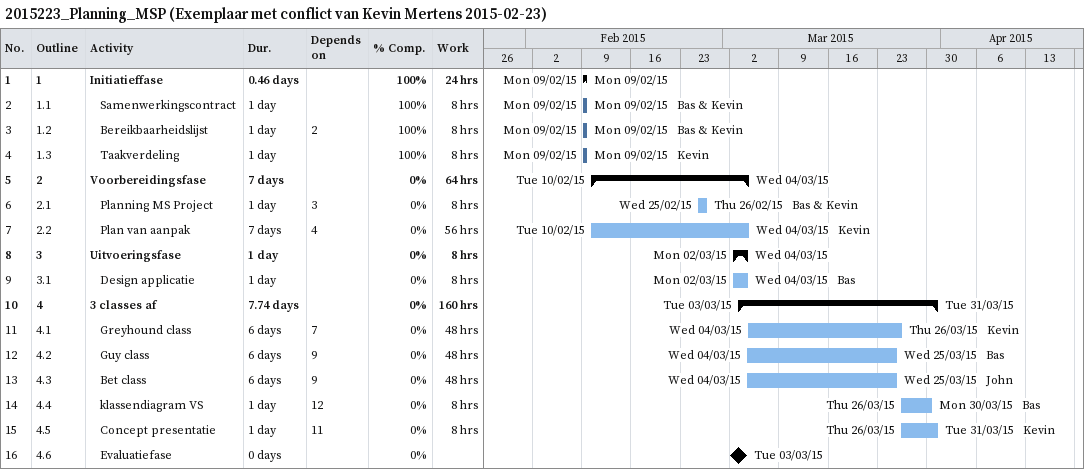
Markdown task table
2015223_Planning_MSP (Exemplaar met conflict van Kevin Mertens 2015-02-23)

| ID | WBS | Task | Duration | Start | Finish | Predecessors | Resources | % complete | Work (h) |
|---|---|---|---|---|---|---|---|---|---|
| 1 | 1 | **Initiatieffase** | 0.46d | 2015-02-09 | 2015-02-09 |  |  | 100 | 24 |
| 2 | 1.1 | Samenwerkingscontract | 1d | 2015-02-09 | 2015-02-09 |  | Bas & Kevin | 100 | 8 |
| 3 | 1.2 | Bereikbaarheidslijst | 1d | 2015-02-09 | 2015-02-09 | 2 | Bas & Kevin | 100 | 8 |
| 4 | 1.3 | Taakverdeling | 1d | 2015-02-09 | 2015-02-09 |  | Kevin | 100 | 8 |
| 5 | 2 | **Voorbereidingsfase** | 7d | 2015-02-10 | 2015-03-04 |  |  | 0 | 64 |
| 6 | 2.1 | Planning MS Project | 1d | 2015-02-25 | 2015-02-26 | 3 | Bas & Kevin | 0 | 8 |
| 7 | 2.2 | Plan van aanpak | 7d | 2015-02-10 | 2015-03-04 | 4 | Kevin | 0 | 56 |
| 8 | 3 | **Uitvoeringsfase** | 1d | 2015-03-02 | 2015-03-04 |  |  | 0 | 8 |
| 9 | 3.1 | Design applicatie | 1d | 2015-03-02 | 2015-03-04 |  | Bas | 0 | 8 |
| 10 | 4 | **3 classes af** | 7.74d | 2015-03-03 | 2015-03-31 |  |  | 0 | 160 |
| 11 | 4.1 | Greyhound class | 6d | 2015-03-04 | 2015-03-26 | 7 | Kevin | 0 | 48 |
| 12 | 4.2 | Guy class | 6d | 2015-03-04 | 2015-03-25 | 9 | Bas | 0 | 48 |
| 13 | 4.3 | Bet class | 6d | 2015-03-04 | 2015-03-25 | 9 | John | 0 | 48 |
| 14 | 4.4 | klassendiagram VS | 1d | 2015-03-26 | 2015-03-30 | 12 | Bas | 0 | 8 |
| 15 | 4.5 | Concept presentatie | 1d | 2015-03-26 | 2015-03-31 | 11 | Kevin | 0 | 8 |
| 16 | 4.6 | Evaluatiefase | 0d | 2015-03-03 | 2015-03-03 |  |  | 0 |  |
